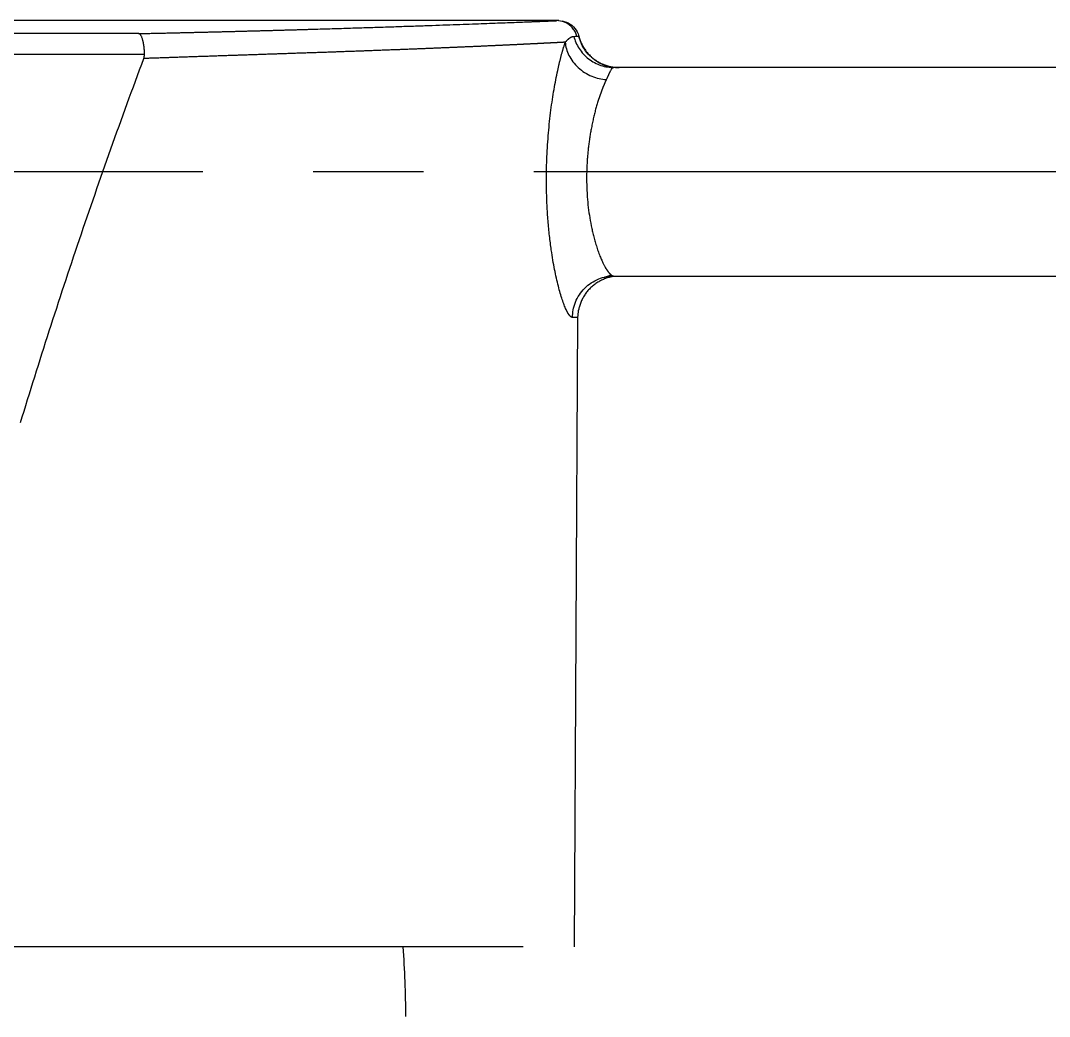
# Model space of a CAD drawing. Extents: x 10319 to 11160, y -16029 to -15435.
# Drawn here: x 10490.97 to 10520.58, y -15639.29 to -15610.64 of the extents above; entities that cross this region are included whole.
import ezdxf

# ---------------------------------------------------------------- set-up
doc = ezdxf.new("R2010")
doc.units = 0
doc.header["$MEASUREMENT"] = 0
doc.linetypes.add('CENTER2', pattern=[28.575, 19.05, -3.175, 3.175, -3.175])
doc.layers.get('0').update_dxf_attribs({"linetype": 'CONTINUOUS'})
doc.layers.add('CENTER', color=1, linetype='CENTER2')

msp = doc.modelspace()

# ---------------------------------------------------------------- linework, layer by layer
at = {"lineweight": -3}
for p, q in [((10506.456, -15610.637), (10462.355, -15610.637)), ((10494.368, -15611.011), (10474.463, -15611.011)), ((10576.557, -15611.987), (10508.045, -15611.987)), ((10508.045, -15617.987), (10576.557, -15617.987)), ((10508.209, -15617.987), (10508.204, -15617.987)), ((10506.907, -15637.287), (10507.009, -15619.18)), ((10507.009, -15619.18), (10507.007, -15619.18))]:
    msp.add_line(p, q, dxfattribs=at)
msp.add_arc((10473.7, -15639.387), 28.357, 0.2023, 4.2471, dxfattribs=at)
for points, knots in [([(10494.368, -15611.011), (10494.39, -15611.011), (10494.433, -15611.01), (10494.499, -15611.008), (10494.564, -15611.007), (10494.629, -15611.006), (10494.694, -15611.004), (10494.758, -15611.003), (10494.823, -15611.001), (10494.887, -15611), (10494.951, -15610.999), (10495.015, -15610.997), (10495.079, -15610.996), (10495.143, -15610.994), (10495.207, -15610.993), (10495.27, -15610.991), (10495.334, -15610.99), (10495.397, -15610.988), (10495.46, -15610.987), (10495.523, -15610.986), (10495.585, -15610.984), (10495.648, -15610.983), (10495.71, -15610.981), (10495.772, -15610.98), (10495.835, -15610.978), (10495.896, -15610.977), (10495.958, -15610.975), (10496.02, -15610.974), (10496.081, -15610.972), (10496.143, -15610.971), (10496.204, -15610.969), (10496.265, -15610.968), (10496.326, -15610.966), (10496.387, -15610.965), (10496.447, -15610.964), (10496.508, -15610.962), (10496.568, -15610.961), (10496.628, -15610.959), (10496.688, -15610.958), (10496.748, -15610.956), (10496.807, -15610.955), (10496.867, -15610.953), (10496.926, -15610.952), (10496.985, -15610.95), (10497.045, -15610.949), (10497.103, -15610.947), (10497.162, -15610.946), (10497.221, -15610.944), (10497.279, -15610.943), (10497.338, -15610.941), (10497.396, -15610.939), (10497.454, -15610.938), (10497.512, -15610.936), (10497.569, -15610.935), (10497.627, -15610.933), (10497.684, -15610.932), (10497.741, -15610.93), (10497.799, -15610.929), (10497.855, -15610.927), (10497.912, -15610.926), (10497.969, -15610.924), (10498.025, -15610.923), (10498.082, -15610.921), (10498.138, -15610.92), (10498.194, -15610.918), (10498.25, -15610.917), (10498.305, -15610.915), (10498.361, -15610.914), (10498.416, -15610.912), (10498.472, -15610.91), (10498.527, -15610.909), (10498.582, -15610.907), (10498.637, -15610.906), (10498.691, -15610.904), (10498.746, -15610.903), (10498.8, -15610.901), (10498.854, -15610.9), (10498.908, -15610.898), (10498.962, -15610.897), (10499.016, -15610.895), (10499.07, -15610.894), (10499.123, -15610.892), (10499.176, -15610.89), (10499.23, -15610.889), (10499.283, -15610.887), (10499.335, -15610.886), (10499.557, -15610.879), (10499.941, -15610.868), (10500.471, -15610.852), (10500.982, -15610.836), (10501.473, -15610.82), (10501.943, -15610.804), (10502.393, -15610.789), (10502.822, -15610.774), (10503.229, -15610.76), (10503.614, -15610.746), (10503.976, -15610.733), (10504.313, -15610.72), (10504.627, -15610.709), (10504.917, -15610.698), (10505.182, -15610.687), (10505.422, -15610.678), (10505.581, -15610.672), (10505.675, -15610.668), (10505.714, -15610.667), (10505.752, -15610.665), (10505.789, -15610.664), (10505.825, -15610.662), (10505.861, -15610.661), (10505.895, -15610.659), (10505.928, -15610.658), (10505.96, -15610.657), (10505.991, -15610.656), (10506.021, -15610.654), (10506.05, -15610.653), (10506.078, -15610.652), (10506.106, -15610.651), (10506.132, -15610.65), (10506.157, -15610.649), (10506.181, -15610.648), (10506.204, -15610.647), (10506.226, -15610.646), (10506.247, -15610.645), (10506.267, -15610.644), (10506.286, -15610.644), (10506.304, -15610.643), (10506.321, -15610.642), (10506.336, -15610.642), (10506.351, -15610.641), (10506.365, -15610.64), (10506.378, -15610.64), (10506.39, -15610.639), (10506.397, -15610.639), (10506.401, -15610.639), (10506.401, -15610.639)], [0, 0, 0, 0, 0.003163, 0.006325, 0.009485, 0.012644, 0.015801, 0.018956, 0.02211, 0.025263, 0.028415, 0.031565, 0.034713, 0.037861, 0.041007, 0.044152, 0.047295, 0.050438, 0.053579, 0.056719, 0.059858, 0.062996, 0.066133, 0.069269, 0.072404, 0.075538, 0.078671, 0.081803, 0.084934, 0.088064, 0.091193, 0.094322, 0.09745, 0.100577, 0.103703, 0.106829, 0.109954, 0.113078, 0.116202, 0.119325, 0.122447, 0.125569, 0.128691, 0.131812, 0.134933, 0.138053, 0.141173, 0.144292, 0.147411, 0.15053, 0.153649, 0.156767, 0.159885, 0.163003, 0.166121, 0.169238, 0.172356, 0.175473, 0.17859, 0.181707, 0.184825, 0.187942, 0.191059, 0.194177, 0.197295, 0.200412, 0.20353, 0.206648, 0.209767, 0.212885, 0.216004, 0.219123, 0.222243, 0.225362, 0.228483, 0.231603, 0.234725, 0.237846, 0.240968, 0.244091, 0.247214, 0.250338, 0.253462, 0.256588, 0.259713, 0.26284, 0.265967, 0.299206, 0.332415, 0.365627, 0.398877, 0.432215, 0.465572, 0.49898, 0.532474, 0.565962, 0.599393, 0.6328, 0.666216, 0.699552, 0.732867, 0.766194, 0.799567, 0.806244, 0.812919, 0.819591, 0.826261, 0.83293, 0.839597, 0.846263, 0.852928, 0.859592, 0.866255, 0.872919, 0.879583, 0.886247, 0.892912, 0.899578, 0.906245, 0.912913, 0.919583, 0.926255, 0.93293, 0.939607, 0.946287, 0.95297, 0.959656, 0.966346, 0.97304, 0.979738, 0.98644, 0.993147, 0.999859, 1, 1, 1, 1]), ([(10506.97, -15611.088), (10506.969, -15611.066), (10506.959, -15611.004), (10506.905, -15610.912), (10506.829, -15610.813), (10506.731, -15610.734), (10506.588, -15610.66), (10506.474, -15610.639), (10506.394, -15610.639)], [0, 0, 0, 0, 0.082206, 0.23789, 0.396817, 0.555765, 0.711498, 1, 1, 1, 1]), ([(10506.553, -15610.645), (10506.594, -15610.652), (10506.711, -15610.684), (10506.892, -15610.801), (10506.997, -15610.966), (10507.029, -15611.064), (10507.035, -15611.087)], [0, 0, 0, 0, 0.191666, 0.54292, 0.894174, 1, 1, 1, 1]), ([(10494.537, -15611.61), (10494.537, -15611.606), (10494.537, -15611.598), (10494.537, -15611.586), (10494.537, -15611.574), (10494.536, -15611.561), (10494.536, -15611.549), (10494.535, -15611.537), (10494.535, -15611.524), (10494.534, -15611.512), (10494.533, -15611.499), (10494.532, -15611.487), (10494.532, -15611.475), (10494.531, -15611.462), (10494.529, -15611.45), (10494.528, -15611.438), (10494.527, -15611.425), (10494.526, -15611.413), (10494.524, -15611.401), (10494.523, -15611.389), (10494.522, -15611.377), (10494.52, -15611.365), (10494.518, -15611.353), (10494.517, -15611.341), (10494.515, -15611.329), (10494.513, -15611.318), (10494.511, -15611.306), (10494.509, -15611.295), (10494.507, -15611.283), (10494.505, -15611.272), (10494.502, -15611.261), (10494.5, -15611.25), (10494.498, -15611.239), (10494.495, -15611.229), (10494.492, -15611.218), (10494.49, -15611.208), (10494.484, -15611.187), (10494.475, -15611.157), (10494.462, -15611.122), (10494.448, -15611.09), (10494.436, -15611.069), (10494.427, -15611.055), (10494.42, -15611.047), (10494.414, -15611.039), (10494.407, -15611.032), (10494.401, -15611.027), (10494.394, -15611.022), (10494.388, -15611.018), (10494.381, -15611.015), (10494.375, -15611.012), (10494.37, -15611.012), (10494.368, -15611.011)], [0, 0, 0, 0, 0.013002, 0.026054, 0.039157, 0.052311, 0.065518, 0.078777, 0.092088, 0.105453, 0.118872, 0.132344, 0.145872, 0.159454, 0.173092, 0.186785, 0.200535, 0.214342, 0.228206, 0.242127, 0.256106, 0.270143, 0.284239, 0.298395, 0.312609, 0.326883, 0.341218, 0.355613, 0.370069, 0.384586, 0.399165, 0.413806, 0.428509, 0.443274, 0.458103, 0.472994, 0.48795, 0.550223, 0.613074, 0.67652, 0.740579, 0.766472, 0.792376, 0.81829, 0.844216, 0.870152, 0.896099, 0.922058, 0.948027, 0.974008, 1, 1, 1, 1]), ([(10506.644, -15611.26), (10506.64, -15611.26), (10506.63, -15611.261), (10506.615, -15611.262), (10506.6, -15611.262), (10506.585, -15611.263), (10506.569, -15611.264), (10506.553, -15611.265), (10506.537, -15611.266), (10506.521, -15611.266), (10506.504, -15611.267), (10506.486, -15611.268), (10506.469, -15611.269), (10506.451, -15611.27), (10506.433, -15611.271), (10506.414, -15611.272), (10506.395, -15611.273), (10506.376, -15611.274), (10506.356, -15611.275), (10506.337, -15611.276), (10506.316, -15611.277), (10506.296, -15611.278), (10506.275, -15611.279), (10506.253, -15611.28), (10506.231, -15611.281), (10506.209, -15611.282), (10506.187, -15611.283), (10506.164, -15611.284), (10506.141, -15611.286), (10506.117, -15611.287), (10506.093, -15611.288), (10506.069, -15611.289), (10506.044, -15611.29), (10506.019, -15611.292), (10505.994, -15611.293), (10505.968, -15611.294), (10505.941, -15611.296), (10505.915, -15611.297), (10505.888, -15611.298), (10505.86, -15611.3), (10505.832, -15611.301), (10505.804, -15611.302), (10505.775, -15611.304), (10505.746, -15611.305), (10505.716, -15611.307), (10505.686, -15611.308), (10505.656, -15611.31), (10505.625, -15611.311), (10505.594, -15611.313), (10505.562, -15611.314), (10505.53, -15611.316), (10505.497, -15611.317), (10505.464, -15611.319), (10505.43, -15611.321), (10505.396, -15611.322), (10505.362, -15611.324), (10505.327, -15611.326), (10505.292, -15611.327), (10505.256, -15611.329), (10505.22, -15611.331), (10505.183, -15611.333), (10505.146, -15611.334), (10505.108, -15611.336), (10505.07, -15611.338), (10505.031, -15611.34), (10504.992, -15611.342), (10504.952, -15611.343), (10504.912, -15611.345), (10504.872, -15611.347), (10504.83, -15611.349), (10504.789, -15611.351), (10504.747, -15611.353), (10504.704, -15611.355), (10504.661, -15611.357), (10504.617, -15611.359), (10504.573, -15611.361), (10504.528, -15611.363), (10504.483, -15611.365), (10504.437, -15611.367), (10504.391, -15611.369), (10504.344, -15611.371), (10504.297, -15611.373), (10504.249, -15611.375), (10504.201, -15611.378), (10504.152, -15611.38), (10504.102, -15611.382), (10504.052, -15611.384), (10504.001, -15611.386), (10503.95, -15611.389), (10503.898, -15611.391), (10503.846, -15611.393), (10503.793, -15611.395), (10503.74, -15611.398), (10503.686, -15611.4), (10503.631, -15611.402), (10503.576, -15611.405), (10503.52, -15611.407), (10503.464, -15611.409), (10503.407, -15611.412), (10503.349, -15611.414), (10503.291, -15611.417), (10503.232, -15611.419), (10503.173, -15611.422), (10503.113, -15611.424), (10503.053, -15611.427), (10502.991, -15611.429), (10502.93, -15611.432), (10502.867, -15611.434), (10502.781, -15611.438), (10502.67, -15611.442), (10502.534, -15611.448), (10502.396, -15611.453), (10502.258, -15611.459), (10502.119, -15611.464), (10501.979, -15611.47), (10501.838, -15611.475), (10501.697, -15611.48), (10501.555, -15611.486), (10501.412, -15611.491), (10501.268, -15611.496), (10501.124, -15611.502), (10500.98, -15611.507), (10500.835, -15611.512), (10500.689, -15611.518), (10500.543, -15611.523), (10500.397, -15611.528), (10500.25, -15611.533), (10500.103, -15611.538), (10499.956, -15611.544), (10499.809, -15611.549), (10499.661, -15611.554), (10499.514, -15611.559), (10499.366, -15611.564), (10499.218, -15611.569), (10499.07, -15611.574), (10498.923, -15611.579), (10498.775, -15611.584), (10498.627, -15611.589), (10498.48, -15611.594), (10498.332, -15611.599), (10498.185, -15611.604), (10498.038, -15611.609), (10497.892, -15611.614), (10497.745, -15611.619), (10497.599, -15611.624), (10497.453, -15611.629), (10497.308, -15611.634), (10497.163, -15611.639), (10497.018, -15611.644), (10496.874, -15611.648), (10496.73, -15611.653), (10496.587, -15611.658), (10496.444, -15611.663), (10496.302, -15611.668), (10496.161, -15611.672), (10496.02, -15611.677), (10495.88, -15611.682), (10495.74, -15611.687), (10495.601, -15611.691), (10495.463, -15611.696), (10495.325, -15611.701), (10495.189, -15611.705), (10495.053, -15611.71), (10494.917, -15611.715), (10494.783, -15611.719), (10494.65, -15611.724), (10494.561, -15611.727), (10494.516, -15611.728)], [0, 0, 0, 0, 0.003672, 0.007358, 0.011058, 0.014773, 0.018502, 0.022246, 0.026004, 0.029777, 0.033564, 0.037366, 0.041181, 0.045012, 0.048857, 0.052716, 0.05659, 0.060478, 0.06438, 0.068297, 0.072229, 0.076174, 0.080135, 0.08411, 0.088099, 0.092103, 0.096121, 0.100153, 0.1042, 0.108262, 0.112338, 0.116428, 0.120533, 0.124653, 0.128786, 0.132935, 0.137097, 0.141275, 0.145466, 0.149673, 0.153893, 0.158128, 0.162378, 0.166642, 0.170921, 0.175214, 0.179521, 0.183843, 0.18818, 0.192531, 0.196896, 0.201276, 0.20567, 0.210079, 0.214503, 0.218941, 0.223393, 0.22786, 0.232342, 0.236837, 0.241348, 0.245873, 0.250412, 0.254966, 0.259535, 0.264118, 0.268715, 0.273328, 0.277954, 0.282595, 0.287251, 0.291921, 0.296606, 0.301305, 0.306019, 0.310748, 0.315491, 0.320248, 0.32502, 0.329807, 0.334608, 0.339424, 0.344255, 0.3491, 0.353959, 0.358834, 0.363723, 0.368626, 0.373544, 0.378477, 0.383425, 0.388387, 0.393363, 0.398355, 0.403361, 0.408382, 0.413417, 0.418468, 0.423533, 0.428612, 0.433707, 0.438816, 0.44394, 0.449079, 0.454232, 0.459401, 0.464584, 0.469781, 0.474994, 0.48607, 0.497076, 0.508011, 0.518875, 0.529669, 0.540392, 0.551045, 0.561626, 0.572137, 0.582578, 0.592947, 0.603246, 0.613474, 0.623631, 0.633717, 0.643732, 0.653677, 0.66355, 0.673352, 0.683083, 0.692743, 0.702332, 0.71185, 0.721296, 0.730672, 0.739976, 0.749209, 0.75837, 0.767461, 0.776479, 0.785427, 0.794303, 0.803108, 0.811842, 0.820504, 0.829095, 0.837614, 0.846062, 0.854438, 0.862743, 0.870977, 0.879138, 0.887229, 0.895248, 0.903195, 0.911071, 0.918875, 0.926608, 0.934269, 0.941859, 0.949377, 0.956824, 0.964199, 0.971502, 0.978734, 0.985894, 0.992983, 1, 1, 1, 1]), ([(10506.853, -15619.179), (10506.852, -15619.179), (10506.85, -15619.178), (10506.846, -15619.178), (10506.843, -15619.177), (10506.839, -15619.177), (10506.836, -15619.176), (10506.832, -15619.174), (10506.829, -15619.173), (10506.825, -15619.171), (10506.822, -15619.169), (10506.818, -15619.167), (10506.814, -15619.165), (10506.811, -15619.162), (10506.807, -15619.159), (10506.803, -15619.156), (10506.799, -15619.153), (10506.795, -15619.15), (10506.792, -15619.146), (10506.788, -15619.142), (10506.784, -15619.138), (10506.78, -15619.134), (10506.776, -15619.129), (10506.772, -15619.125), (10506.768, -15619.12), (10506.764, -15619.115), (10506.76, -15619.109), (10506.756, -15619.104), (10506.752, -15619.098), (10506.748, -15619.092), (10506.743, -15619.086), (10506.739, -15619.079), (10506.735, -15619.073), (10506.731, -15619.066), (10506.726, -15619.059), (10506.722, -15619.052), (10506.718, -15619.044), (10506.714, -15619.036), (10506.709, -15619.028), (10506.705, -15619.02), (10506.7, -15619.012), (10506.696, -15619.003), (10506.691, -15618.995), (10506.687, -15618.986), (10506.682, -15618.977), (10506.678, -15618.967), (10506.673, -15618.957), (10506.652, -15618.913), (10506.614, -15618.823), (10506.558, -15618.667), (10506.502, -15618.486), (10506.445, -15618.279), (10506.39, -15618.049), (10506.337, -15617.798), (10506.287, -15617.527), (10506.237, -15617.206), (10506.189, -15616.831), (10506.147, -15616.399), (10506.119, -15615.949), (10506.103, -15615.488), (10506.102, -15615.021), (10506.114, -15614.593), (10506.135, -15614.208), (10506.161, -15613.868), (10506.193, -15613.536), (10506.231, -15613.215), (10506.274, -15612.906), (10506.322, -15612.613), (10506.373, -15612.335), (10506.412, -15612.145), (10506.437, -15612.03), (10506.447, -15611.984), (10506.458, -15611.939), (10506.468, -15611.895), (10506.478, -15611.851), (10506.489, -15611.808), (10506.499, -15611.766), (10506.51, -15611.725), (10506.52, -15611.684), (10506.53, -15611.644), (10506.541, -15611.605), (10506.551, -15611.567), (10506.562, -15611.53), (10506.572, -15611.493), (10506.583, -15611.458), (10506.593, -15611.423), (10506.603, -15611.389), (10506.614, -15611.355), (10506.624, -15611.323), (10506.634, -15611.291), (10506.641, -15611.27), (10506.644, -15611.26)], [0, 0, 0, 0, 0.002658, 0.005314, 0.007968, 0.010619, 0.013269, 0.015916, 0.018562, 0.021206, 0.023848, 0.02649, 0.029129, 0.031768, 0.034406, 0.037042, 0.039678, 0.042314, 0.044949, 0.047583, 0.050218, 0.052852, 0.055486, 0.058121, 0.060756, 0.063391, 0.066027, 0.068664, 0.071301, 0.073939, 0.076579, 0.07922, 0.081862, 0.084506, 0.087151, 0.089798, 0.092447, 0.095098, 0.097751, 0.100407, 0.103065, 0.105725, 0.108388, 0.111054, 0.113723, 0.116395, 0.11907, 0.121749, 0.152939, 0.184005, 0.215157, 0.246605, 0.278292, 0.3098, 0.341343, 0.373138, 0.415702, 0.457931, 0.500353, 0.543038, 0.585266, 0.627561, 0.659344, 0.690857, 0.72231, 0.753911, 0.785189, 0.816248, 0.847291, 0.87852, 0.884373, 0.89021, 0.896033, 0.901844, 0.907642, 0.913431, 0.919211, 0.924983, 0.93075, 0.936512, 0.942271, 0.948028, 0.953785, 0.959543, 0.965303, 0.971068, 0.976838, 0.982614, 0.988399, 0.994194, 1, 1, 1, 1]), ([(10506.643, -15611.26), (10506.646, -15611.258), (10506.651, -15611.252), (10506.658, -15611.244), (10506.666, -15611.237), (10506.673, -15611.229), (10506.68, -15611.222), (10506.687, -15611.215), (10506.694, -15611.208), (10506.701, -15611.201), (10506.707, -15611.195), (10506.714, -15611.188), (10506.72, -15611.182), (10506.727, -15611.176), (10506.733, -15611.17), (10506.74, -15611.165), (10506.746, -15611.159), (10506.752, -15611.154), (10506.758, -15611.149), (10506.764, -15611.144), (10506.77, -15611.14), (10506.776, -15611.135), (10506.782, -15611.131), (10506.788, -15611.127), (10506.794, -15611.123), (10506.8, -15611.12), (10506.806, -15611.116), (10506.811, -15611.113), (10506.817, -15611.11), (10506.823, -15611.108), (10506.828, -15611.105), (10506.834, -15611.103), (10506.84, -15611.101), (10506.845, -15611.099), (10506.851, -15611.097), (10506.856, -15611.095), (10506.862, -15611.094), (10506.868, -15611.093), (10506.873, -15611.092), (10506.878, -15611.092), (10506.884, -15611.091), (10506.888, -15611.091), (10506.889, -15611.091)], [0, 0, 0, 0, 0.023127, 0.046347, 0.06966, 0.093066, 0.116565, 0.140157, 0.163843, 0.187622, 0.211494, 0.235461, 0.259521, 0.283676, 0.307926, 0.332271, 0.356712, 0.381248, 0.405881, 0.43061, 0.455436, 0.48036, 0.505382, 0.530502, 0.555721, 0.58104, 0.606458, 0.631976, 0.657595, 0.683315, 0.709137, 0.73506, 0.761086, 0.787215, 0.813448, 0.839784, 0.866224, 0.892769, 0.919418, 0.946173, 0.973033, 1, 1, 1, 1]), ([(10506.644, -15611.26), (10506.649, -15611.321), (10506.66, -15611.383), (10506.695, -15611.51), (10506.719, -15611.574), (10506.782, -15611.7), (10506.82, -15611.763), (10506.91, -15611.881), (10506.962, -15611.938), (10507.076, -15612.041), (10507.138, -15612.088), (10507.268, -15612.171), (10507.337, -15612.206), (10507.477, -15612.264), (10507.548, -15612.287), (10507.689, -15612.32), (10507.758, -15612.33), (10507.826, -15612.336)], [0, 0, 0, 0, 0.125, 0.125, 0.25, 0.25, 0.375, 0.375, 0.5, 0.5, 0.625, 0.625, 0.75, 0.75, 0.875, 0.875, 1, 1, 1, 1]), ([(10506.891, -15611.091), (10506.906, -15611.15), (10506.926, -15611.209), (10506.977, -15611.326), (10507.008, -15611.384), (10507.08, -15611.495), (10507.121, -15611.549), (10507.212, -15611.649), (10507.262, -15611.695), (10507.37, -15611.778), (10507.427, -15611.815), (10507.546, -15611.879), (10507.608, -15611.905), (10507.733, -15611.947), (10507.796, -15611.962), (10507.859, -15611.972), (10507.859, -15611.972), (10507.859, -15611.972)], [0, 0, 0, 0, 0.142842, 0.142842, 0.285684, 0.285684, 0.428526, 0.428526, 0.571367, 0.571367, 0.714209, 0.714209, 0.857051, 0.857051, 0.999893, 0.999893, 1, 1, 1, 1]), ([(10507.885, -15611.975), (10507.886, -15611.972), (10507.857, -15611.955), (10507.713, -15611.913), (10507.486, -15611.777), (10507.303, -15611.614), (10507.132, -15611.379), (10507.059, -15611.185), (10507.03, -15611.078)], [0, 0, 0, 0, 0.175711, 0.45403, 0.58832, 0.723471, 0.861083, 1, 1, 1, 1]), ([(10490.97, -15622.203), (10491.238, -15621.321), (10491.514, -15620.441), (10492.079, -15618.687), (10492.368, -15617.812), (10493.255, -15615.193), (10493.873, -15613.457), (10494.516, -15611.728)], [0, 0, 0, 0, 0.25, 0.25, 0.5, 0.5, 1, 1, 1, 1]), ([(10508.021, -15611.992), (10508.021, -15611.992), (10508.019, -15611.992), (10508.017, -15611.993), (10508.015, -15611.995), (10508.012, -15611.996), (10508.01, -15611.998), (10508.007, -15611.999), (10508.005, -15612), (10508.003, -15612.002), (10508.001, -15612.003), (10507.999, -15612.005), (10507.998, -15612.006), (10507.996, -15612.007), (10507.995, -15612.008), (10507.994, -15612.009), (10507.992, -15612.011), (10507.987, -15612.016), (10507.977, -15612.027), (10507.963, -15612.047), (10507.949, -15612.072), (10507.937, -15612.096), (10507.928, -15612.114), (10507.919, -15612.133), (10507.91, -15612.152), (10507.901, -15612.17), (10507.893, -15612.188), (10507.885, -15612.207), (10507.876, -15612.225), (10507.867, -15612.245), (10507.857, -15612.266), (10507.847, -15612.288), (10507.837, -15612.311), (10507.829, -15612.327), (10507.826, -15612.336)], [0, 0, 0, 0, 0.002393, 0.018705, 0.034194, 0.04886, 0.062703, 0.075723, 0.08792, 0.099294, 0.109845, 0.119573, 0.128478, 0.13656, 0.143819, 0.150255, 0.155868, 0.182678, 0.239411, 0.326063, 0.442631, 0.495861, 0.546574, 0.594773, 0.640459, 0.683634, 0.724301, 0.761364, 0.7992, 0.837808, 0.877192, 0.91735, 0.958286, 1, 1, 1, 1]), ([(10508.045, -15611.987), (10508.044, -15611.987), (10508.041, -15611.987), (10508.037, -15611.987), (10508.034, -15611.988), (10508.03, -15611.989), (10508.027, -15611.99), (10508.024, -15611.991), (10508.022, -15611.991), (10508.021, -15611.992)], [0, 0, 0, 0, 0.163702, 0.321301, 0.472796, 0.618187, 0.757475, 0.890659, 1, 1, 1, 1]), ([(10507.826, -15612.336), (10507.824, -15612.34), (10507.819, -15612.349), (10507.813, -15612.363), (10507.806, -15612.377), (10507.8, -15612.391), (10507.793, -15612.405), (10507.787, -15612.42), (10507.78, -15612.435), (10507.774, -15612.45), (10507.767, -15612.465), (10507.761, -15612.481), (10507.754, -15612.496), (10507.747, -15612.512), (10507.741, -15612.528), (10507.734, -15612.545), (10507.727, -15612.562), (10507.721, -15612.578), (10507.714, -15612.596), (10507.708, -15612.613), (10507.701, -15612.63), (10507.694, -15612.648), (10507.687, -15612.666), (10507.681, -15612.684), (10507.674, -15612.703), (10507.667, -15612.721), (10507.661, -15612.74), (10507.654, -15612.759), (10507.647, -15612.778), (10507.64, -15612.797), (10507.633, -15612.817), (10507.627, -15612.837), (10507.62, -15612.857), (10507.613, -15612.877), (10507.606, -15612.897), (10507.599, -15612.918), (10507.588, -15612.951), (10507.573, -15612.998), (10507.554, -15613.06), (10507.536, -15613.123), (10507.518, -15613.187), (10507.501, -15613.253), (10507.484, -15613.321), (10507.467, -15613.39), (10507.451, -15613.461), (10507.435, -15613.533), (10507.42, -15613.607), (10507.405, -15613.682), (10507.386, -15613.777), (10507.366, -15613.893), (10507.344, -15614.031), (10507.325, -15614.17), (10507.308, -15614.308), (10507.293, -15614.446), (10507.281, -15614.583), (10507.272, -15614.719), (10507.265, -15614.853), (10507.259, -15615.023), (10507.258, -15615.229), (10507.264, -15615.47), (10507.278, -15615.732), (10507.306, -15616.017), (10507.349, -15616.322), (10507.395, -15616.566), (10507.439, -15616.757), (10507.475, -15616.9), (10507.517, -15617.048), (10507.564, -15617.197), (10507.607, -15617.318), (10507.642, -15617.41), (10507.668, -15617.474), (10507.692, -15617.53), (10507.715, -15617.58), (10507.735, -15617.623), (10507.754, -15617.661), (10507.771, -15617.693), (10507.787, -15617.721), (10507.8, -15617.744), (10507.812, -15617.764), (10507.822, -15617.78), (10507.83, -15617.792), (10507.837, -15617.802), (10507.842, -15617.809), (10507.845, -15617.813), (10507.847, -15617.817), (10507.85, -15617.821), (10507.853, -15617.825), (10507.856, -15617.83), (10507.859, -15617.835), (10507.862, -15617.839), (10507.865, -15617.843), (10507.868, -15617.848), (10507.872, -15617.852), (10507.875, -15617.856), (10507.878, -15617.86), (10507.881, -15617.864), (10507.884, -15617.868), (10507.887, -15617.872), (10507.89, -15617.876), (10507.893, -15617.879), (10507.896, -15617.883), (10507.899, -15617.887), (10507.901, -15617.89), (10507.904, -15617.894), (10507.907, -15617.897), (10507.91, -15617.9), (10507.913, -15617.904), (10507.916, -15617.907), (10507.919, -15617.91), (10507.921, -15617.913), (10507.924, -15617.916), (10507.927, -15617.919), (10507.93, -15617.921), (10507.932, -15617.924), (10507.935, -15617.927), (10507.938, -15617.93), (10507.94, -15617.932), (10507.943, -15617.935), (10507.946, -15617.937), (10507.948, -15617.939), (10507.951, -15617.942), (10507.954, -15617.944), (10507.956, -15617.946), (10507.959, -15617.948), (10507.961, -15617.95), (10507.964, -15617.952), (10507.965, -15617.954), (10507.966, -15617.954)], [0, 0, 0, 0, 0.003821, 0.007642, 0.011463, 0.015284, 0.019106, 0.022929, 0.026751, 0.030574, 0.034397, 0.038221, 0.042045, 0.045869, 0.049693, 0.053518, 0.057343, 0.061169, 0.064995, 0.068821, 0.072648, 0.076474, 0.080302, 0.084129, 0.087957, 0.091785, 0.095614, 0.099442, 0.103272, 0.107101, 0.110931, 0.114761, 0.118592, 0.122423, 0.126254, 0.130085, 0.133917, 0.14478, 0.155666, 0.166576, 0.177509, 0.188466, 0.199448, 0.210455, 0.221487, 0.232545, 0.243629, 0.254739, 0.265875, 0.28557, 0.304959, 0.324047, 0.342838, 0.361336, 0.379548, 0.397476, 0.415127, 0.432506, 0.464115, 0.495808, 0.527618, 0.56918, 0.612842, 0.65866, 0.680764, 0.704971, 0.731284, 0.759706, 0.790239, 0.806154, 0.821057, 0.834946, 0.847821, 0.859684, 0.870532, 0.880368, 0.889189, 0.896998, 0.903792, 0.909574, 0.914341, 0.918095, 0.920836, 0.922563, 0.923277, 0.925206, 0.92713, 0.929049, 0.930964, 0.932873, 0.934777, 0.936676, 0.938571, 0.94046, 0.942344, 0.944224, 0.946098, 0.947968, 0.949832, 0.951692, 0.953546, 0.955396, 0.95724, 0.95908, 0.960914, 0.962744, 0.964569, 0.966388, 0.968203, 0.970013, 0.971818, 0.973618, 0.975412, 0.977202, 0.978987, 0.980767, 0.982542, 0.984312, 0.986077, 0.987838, 0.989593, 0.991343, 0.993088, 0.994829, 0.996564, 0.998294, 1, 1, 1, 1]), ([(10506.853, -15619.179), (10506.854, -15619.038), (10506.88, -15618.886), (10506.998, -15618.593), (10507.089, -15618.452), (10507.263, -15618.277), (10507.327, -15618.225), (10507.463, -15618.136), (10507.678, -15618.025), (10507.905, -15617.987), (10508.045, -15617.987)], [0, 0, 0, 0, 0.25, 0.25, 0.5, 0.5, 0.625, 0.625, 0.75, 1, 1, 1, 1]), ([(10507.966, -15617.954), (10507.966, -15617.954), (10507.967, -15617.955), (10507.969, -15617.956), (10507.971, -15617.958), (10507.974, -15617.96), (10507.976, -15617.961), (10507.979, -15617.963), (10507.981, -15617.965), (10507.983, -15617.966), (10507.986, -15617.967), (10507.988, -15617.969), (10507.99, -15617.97), (10507.993, -15617.972), (10507.995, -15617.973), (10507.997, -15617.974), (10508, -15617.975), (10508.002, -15617.976), (10508.004, -15617.977), (10508.006, -15617.978), (10508.008, -15617.979), (10508.011, -15617.98), (10508.013, -15617.981), (10508.015, -15617.981), (10508.017, -15617.982), (10508.019, -15617.983), (10508.021, -15617.983), (10508.023, -15617.984), (10508.025, -15617.984), (10508.027, -15617.985), (10508.029, -15617.985), (10508.031, -15617.986), (10508.033, -15617.986), (10508.035, -15617.986), (10508.037, -15617.986), (10508.039, -15617.987), (10508.041, -15617.987), (10508.043, -15617.987), (10508.044, -15617.987), (10508.045, -15617.987)], [0, 0, 0, 0, 0.000343, 0.029579, 0.058732, 0.087799, 0.116783, 0.145683, 0.174499, 0.203231, 0.231879, 0.260443, 0.288923, 0.317319, 0.345631, 0.373859, 0.402003, 0.430064, 0.45804, 0.485933, 0.513742, 0.541467, 0.569109, 0.596666, 0.624141, 0.651531, 0.678838, 0.706061, 0.7332, 0.760256, 0.787228, 0.814117, 0.840922, 0.867644, 0.894282, 0.920836, 0.947308, 0.973696, 1, 1, 1, 1])]:
    msp.add_open_spline(points, degree=3, knots=knots, dxfattribs=at)
for points, degree in [([(10506.889, -15611.091), (10506.926, -15611.089), (10506.956, -15611.088), (10506.979, -15611.088)], 3), ([(10506.979, -15611.088), (10507.008, -15611.087), (10507.026, -15611.086), (10507.032, -15611.086)], 3), ([(10494.537, -15611.61), (10487.787, -15611.61), (10481.038, -15611.61), (10474.293, -15611.61)], 3), ([(10494.516, -15611.728), (10494.523, -15611.709), (10494.533, -15611.671), (10494.537, -15611.631), (10494.536, -15611.61)], 3), ([(10507.555, -15611.812), (10507.521, -15611.791), (10507.487, -15611.766), (10507.453, -15611.737)], 3), ([(10508.029, -15611.992), (10507.85, -15611.97)], 1), ([(10507.861, -15611.972), (10507.923, -15611.982), (10507.985, -15611.987), (10508.045, -15611.987)], 3), ([(10508.196, -15611.987), (10508.196, -15611.987), (10508.145, -15611.987), (10508.045, -15611.987)], 3), ([(10507.765, -15618.022), (10507.876, -15617.992), (10507.969, -15617.949)], 2), ([(10508.045, -15617.987), (10508.155, -15617.987), (10508.209, -15617.987), (10508.209, -15617.987)], 3), ([(10507.006, -15619.19), (10507.029, -15618.97)], 1), ([(10507.007, -15619.18), (10506.996, -15619.18), (10506.944, -15619.179), (10506.853, -15619.179)], 3), ([(10505.434, -15637.287), (10504.463, -15637.287), (10501.583, -15637.287), (10495.015, -15637.287), (10489.711, -15637.287), (10487.001, -15637.287)], 3)]:
    msp.add_open_spline(points, degree=degree, dxfattribs=at)
for points, weights in [([(10507.035, -15611.087), (10507.05, -15611.146), (10507.07, -15611.204), (10507.094, -15611.26)], [1.00001310391, 0.982984306088, 0.968032165351, 0.9551566817]), ([(10507.094, -15611.26), (10507.291, -15611.719), (10507.706, -15611.987), (10508.196, -15611.987)], [0.955156664612, 0.862454570136, 0.877403186498, 1.0000025137]), ([(10507.995, -15618.006), (10507.487, -15618.098), (10507.121, -15618.463), (10507.028, -15618.971)], [0.937392584056, 0.826554128169, 0.826935562919, 0.938536888307])]:
    msp.add_rational_spline(points, weights, degree=3, dxfattribs=at)
at = {"layer": 'CENTER'}
msp.add_line((10581.938, -15614.987), (10456.674, -15614.987), dxfattribs=at)

doc.saveas('drawing.dxf')
